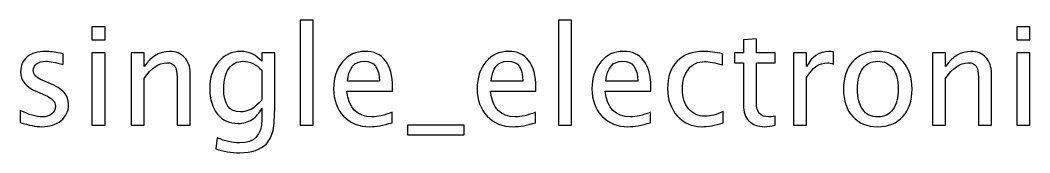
# Model space of a CAD drawing. Header units: centimetres. Extents: x -32.7 to 32.7, y -29.5 to 43.7.
# Drawn here: x -32.43 to -22.99, y 5.41 to 6.65 of the extents above; entities that cross this region are included whole.
import ezdxf

# ---------------------------------------------------------------- set-up
doc = ezdxf.new("R2010")
doc.units = ezdxf.units.CM
doc.header["$MEASUREMENT"] = 0
doc.layers.add('Layer 1', color=7, linetype='Continuous')

msp = doc.modelspace()

# ---------------------------------------------------------------- linework, layer by layer
at = {"layer": 'Layer 1'}
for points, knots in [([(-29.81472, 5.67044), (-29.81472, 5.67044), (-29.81472, 6.64961), (-29.81472, 6.64961), (-29.81472, 6.64961), (-29.81472, 6.64961), (-29.6928, 6.64961), (-29.6928, 6.64961), (-29.6928, 6.64961), (-29.6928, 6.64961), (-29.6928, 5.67044), (-29.6928, 5.67044), (-29.6928, 5.67044), (-29.6928, 5.67044), (-29.81472, 5.67044), (-29.81472, 5.67044)], [0, 0, 0, 0, 0.2, 0.2, 0.2, 0.2, 0.4, 0.4, 0.4, 0.4, 0.6, 0.6, 0.6, 0.6, 1, 1, 1, 1]), ([(-27.39749, 5.67044), (-27.39749, 5.67044), (-27.39749, 6.64961), (-27.39749, 6.64961), (-27.39749, 6.64961), (-27.39749, 6.64961), (-27.27557, 6.64961), (-27.27557, 6.64961), (-27.27557, 6.64961), (-27.27557, 6.64961), (-27.27557, 5.67044), (-27.27557, 5.67044), (-27.27557, 5.67044), (-27.27557, 5.67044), (-27.39749, 5.67044), (-27.39749, 5.67044)], [0, 0, 0, 0, 0.2, 0.2, 0.2, 0.2, 0.4, 0.4, 0.4, 0.4, 0.6, 0.6, 0.6, 0.6, 1, 1, 1, 1]), ([(-31.76185, 6.46673), (-31.76185, 6.46673), (-31.76185, 6.58865), (-31.76185, 6.58865), (-31.76185, 6.58865), (-31.76185, 6.58865), (-31.63993, 6.58865), (-31.63993, 6.58865), (-31.63993, 6.58865), (-31.63993, 6.58865), (-31.63993, 6.46673), (-31.63993, 6.46673), (-31.63993, 6.46673), (-31.63993, 6.46673), (-31.76185, 6.46673), (-31.76185, 6.46673)], [0, 0, 0, 0, 0.2, 0.2, 0.2, 0.2, 0.4, 0.4, 0.4, 0.4, 0.6, 0.6, 0.6, 0.6, 1, 1, 1, 1]), ([(-23.10934, 6.46673), (-23.10934, 6.46673), (-23.10934, 6.58865), (-23.10934, 6.58865), (-23.10934, 6.58865), (-23.10934, 6.58865), (-22.98742, 6.58865), (-22.98742, 6.58865), (-22.98742, 6.58865), (-22.98742, 6.58865), (-22.98742, 6.46673), (-22.98742, 6.46673), (-22.98742, 6.46673), (-22.98742, 6.46673), (-23.10934, 6.46673), (-23.10934, 6.46673)], [0, 0, 0, 0, 0.2, 0.2, 0.2, 0.2, 0.4, 0.4, 0.4, 0.4, 0.6, 0.6, 0.6, 0.6, 1, 1, 1, 1]), ([(-25.37142, 5.67065), (-25.4091, 5.66028), (-25.4419, 5.6552), (-25.46963, 5.6552), (-25.46963, 5.6552), (-25.53186, 5.6552), (-25.58033, 5.67298), (-25.61505, 5.70854), (-25.61505, 5.70854), (-25.64997, 5.7441), (-25.66733, 5.79342), (-25.66733, 5.85671), (-25.66733, 5.85671), (-25.66733, 5.85671), (-25.66733, 6.2521), (-25.66733, 6.2521), (-25.66733, 6.2521), (-25.66733, 6.2521), (-25.75157, 6.2521), (-25.75157, 6.2521), (-25.75157, 6.2521), (-25.75157, 6.2521), (-25.75157, 6.34354), (-25.75157, 6.34354), (-25.75157, 6.34354), (-25.75157, 6.34354), (-25.66733, 6.34354), (-25.66733, 6.34354), (-25.66733, 6.34354), (-25.66733, 6.34354), (-25.66733, 6.46525), (-25.66733, 6.46525), (-25.66733, 6.46525), (-25.66733, 6.46525), (-25.54541, 6.47689), (-25.54541, 6.47689), (-25.54541, 6.47689), (-25.54541, 6.47689), (-25.54541, 6.34354), (-25.54541, 6.34354), (-25.54541, 6.34354), (-25.54541, 6.34354), (-25.36888, 6.34354), (-25.36888, 6.34354), (-25.36888, 6.34354), (-25.36888, 6.34354), (-25.36888, 6.2521), (-25.36888, 6.2521), (-25.36888, 6.2521), (-25.36888, 6.2521), (-25.54541, 6.2521), (-25.54541, 6.2521), (-25.54541, 6.2521), (-25.54541, 6.2521), (-25.54541, 5.87872), (-25.54541, 5.87872), (-25.54541, 5.87872), (-25.54541, 5.79067), (-25.5071, 5.74664), (-25.43069, 5.74664), (-25.43069, 5.74664), (-25.41439, 5.74664), (-25.3947, 5.74939), (-25.37142, 5.75468), (-25.37142, 5.75468), (-25.37142, 5.75468), (-25.37142, 5.67065), (-25.37142, 5.67065)], [0, 0, 0, 0, 0.0555556, 0.0555556, 0.0555556, 0.0555556, 0.1111111, 0.1111111, 0.1111111, 0.1111111, 0.1666667, 0.1666667, 0.1666667, 0.1666667, 0.2222222, 0.2222222, 0.2222222, 0.2222222, 0.2777778, 0.2777778, 0.2777778, 0.2777778, 0.3333333, 0.3333333, 0.3333333, 0.3333333, 0.3888889, 0.3888889, 0.3888889, 0.3888889, 0.4444444, 0.4444444, 0.4444444, 0.4444444, 0.5, 0.5, 0.5, 0.5, 0.5555556, 0.5555556, 0.5555556, 0.5555556, 0.6111111, 0.6111111, 0.6111111, 0.6111111, 0.6666667, 0.6666667, 0.6666667, 0.6666667, 0.7222222, 0.7222222, 0.7222222, 0.7222222, 0.7777778, 0.7777778, 0.7777778, 0.7777778, 0.8333333, 0.8333333, 0.8333333, 0.8333333, 0.8888889, 0.8888889, 0.8888889, 0.8888889, 1, 1, 1, 1]), ([(-32.43347, 5.69457), (-32.43347, 5.69457), (-32.43347, 5.80633), (-32.43347, 5.80633), (-32.43347, 5.80633), (-32.35367, 5.76654), (-32.28446, 5.74664), (-32.2254, 5.74664), (-32.2254, 5.74664), (-32.19026, 5.74664), (-32.16105, 5.75617), (-32.13798, 5.77522), (-32.13798, 5.77522), (-32.11491, 5.79405), (-32.10327, 5.81776), (-32.10327, 5.84634), (-32.10327, 5.84634), (-32.10327, 5.88803), (-32.13565, 5.92254), (-32.20042, 5.94984), (-32.20042, 5.94984), (-32.20042, 5.94984), (-32.27176, 5.98011), (-32.27176, 5.98011), (-32.27176, 5.98011), (-32.37695, 6.02371), (-32.42966, 6.08679), (-32.42966, 6.1687), (-32.42966, 6.1687), (-32.42966, 6.22734), (-32.40892, 6.27348), (-32.36743, 6.30713), (-32.36743, 6.30713), (-32.32594, 6.34079), (-32.269, 6.35751), (-32.19683, 6.35751), (-32.19683, 6.35751), (-32.15936, 6.35751), (-32.11279, 6.35243), (-32.05755, 6.34206), (-32.05755, 6.34206), (-32.05755, 6.34206), (-32.03215, 6.33719), (-32.03215, 6.33719), (-32.03215, 6.33719), (-32.03215, 6.33719), (-32.03215, 6.23559), (-32.03215, 6.23559), (-32.03215, 6.23559), (-32.10009, 6.25591), (-32.15428, 6.26607), (-32.19471, 6.26607), (-32.19471, 6.26607), (-32.23027, 6.26607), (-32.25842, 6.25824), (-32.2798, 6.24279), (-32.2798, 6.24279), (-32.30097, 6.22734), (-32.31155, 6.20659), (-32.31155, 6.18056), (-32.31155, 6.18056), (-32.31155, 6.14394), (-32.28192, 6.11282), (-32.22244, 6.08764), (-32.22244, 6.08764), (-32.22244, 6.08764), (-32.16381, 6.06287), (-32.16381, 6.06287), (-32.16381, 6.06287), (-32.09734, 6.03493), (-32.05035, 6.0053), (-32.02284, 5.97418), (-32.02284, 5.97418), (-31.99511, 5.94307), (-31.98135, 5.90412), (-31.98135, 5.85755), (-31.98135, 5.85755), (-31.98135, 5.7985), (-32.00463, 5.75003), (-32.05141, 5.71214), (-32.05141, 5.71214), (-32.09798, 5.67425), (-32.15767, 5.6552), (-32.23027, 5.6552), (-32.23027, 5.6552), (-32.28615, 5.6552), (-32.35367, 5.66832), (-32.43347, 5.69457)], [0, 0, 0, 0, 0.0434783, 0.0434783, 0.0434783, 0.0434783, 0.0869565, 0.0869565, 0.0869565, 0.0869565, 0.1304348, 0.1304348, 0.1304348, 0.1304348, 0.173913, 0.173913, 0.173913, 0.173913, 0.2173913, 0.2173913, 0.2173913, 0.2173913, 0.2608696, 0.2608696, 0.2608696, 0.2608696, 0.3043478, 0.3043478, 0.3043478, 0.3043478, 0.3478261, 0.3478261, 0.3478261, 0.3478261, 0.3913043, 0.3913043, 0.3913043, 0.3913043, 0.4347826, 0.4347826, 0.4347826, 0.4347826, 0.4782609, 0.4782609, 0.4782609, 0.4782609, 0.5217391, 0.5217391, 0.5217391, 0.5217391, 0.5652174, 0.5652174, 0.5652174, 0.5652174, 0.6086957, 0.6086957, 0.6086957, 0.6086957, 0.6521739, 0.6521739, 0.6521739, 0.6521739, 0.6956522, 0.6956522, 0.6956522, 0.6956522, 0.7391304, 0.7391304, 0.7391304, 0.7391304, 0.7826087, 0.7826087, 0.7826087, 0.7826087, 0.826087, 0.826087, 0.826087, 0.826087, 0.8695652, 0.8695652, 0.8695652, 0.8695652, 0.9130435, 0.9130435, 0.9130435, 0.9130435, 1, 1, 1, 1]), ([(-31.76185, 5.67044), (-31.76185, 5.67044), (-31.76185, 6.34354), (-31.76185, 6.34354), (-31.76185, 6.34354), (-31.76185, 6.34354), (-31.63993, 6.34354), (-31.63993, 6.34354), (-31.63993, 6.34354), (-31.63993, 6.34354), (-31.63993, 5.67044), (-31.63993, 5.67044), (-31.63993, 5.67044), (-31.63993, 5.67044), (-31.76185, 5.67044), (-31.76185, 5.67044)], [0, 0, 0, 0, 0.2, 0.2, 0.2, 0.2, 0.4, 0.4, 0.4, 0.4, 0.6, 0.6, 0.6, 0.6, 1, 1, 1, 1]), ([(-31.39482, 5.67044), (-31.39482, 5.67044), (-31.39482, 6.34354), (-31.39482, 6.34354), (-31.39482, 6.34354), (-31.39482, 6.34354), (-31.2729, 6.34354), (-31.2729, 6.34354), (-31.2729, 6.34354), (-31.2729, 6.34354), (-31.2729, 6.21633), (-31.2729, 6.21633), (-31.2729, 6.21633), (-31.20834, 6.31052), (-31.12918, 6.35751), (-31.03562, 6.35751), (-31.03562, 6.35751), (-30.97678, 6.35751), (-30.93, 6.3391), (-30.8955, 6.30205), (-30.8955, 6.30205), (-30.861, 6.26522), (-30.84364, 6.21548), (-30.84364, 6.15325), (-30.84364, 6.15325), (-30.84364, 6.15325), (-30.84364, 5.67044), (-30.84364, 5.67044), (-30.84364, 5.67044), (-30.84364, 5.67044), (-30.96556, 5.67044), (-30.96556, 5.67044), (-30.96556, 5.67044), (-30.96556, 5.67044), (-30.96556, 6.11346), (-30.96556, 6.11346), (-30.96556, 6.11346), (-30.96556, 6.16341), (-30.97297, 6.19897), (-30.98757, 6.22014), (-30.98757, 6.22014), (-31.00239, 6.24152), (-31.02673, 6.2521), (-31.06081, 6.2521), (-31.06081, 6.2521), (-31.13574, 6.2521), (-31.20644, 6.20321), (-31.2729, 6.10542), (-31.2729, 6.10542), (-31.2729, 6.10542), (-31.2729, 5.67044), (-31.2729, 5.67044), (-31.2729, 5.67044), (-31.2729, 5.67044), (-31.39482, 5.67044), (-31.39482, 5.67044)], [0, 0, 0, 0, 0.0666667, 0.0666667, 0.0666667, 0.0666667, 0.1333333, 0.1333333, 0.1333333, 0.1333333, 0.2, 0.2, 0.2, 0.2, 0.2666667, 0.2666667, 0.2666667, 0.2666667, 0.3333333, 0.3333333, 0.3333333, 0.3333333, 0.4, 0.4, 0.4, 0.4, 0.4666667, 0.4666667, 0.4666667, 0.4666667, 0.5333333, 0.5333333, 0.5333333, 0.5333333, 0.6, 0.6, 0.6, 0.6, 0.6666667, 0.6666667, 0.6666667, 0.6666667, 0.7333333, 0.7333333, 0.7333333, 0.7333333, 0.8, 0.8, 0.8, 0.8, 0.8666667, 0.8666667, 0.8666667, 0.8666667, 1, 1, 1, 1]), ([(-30.60403, 5.44692), (-30.60403, 5.44692), (-30.58964, 5.55233), (-30.58964, 5.55233), (-30.58964, 5.55233), (-30.51894, 5.51931), (-30.44888, 5.5028), (-30.37966, 5.5028), (-30.37966, 5.5028), (-30.24229, 5.5028), (-30.1735, 5.57561), (-30.1735, 5.72103), (-30.1735, 5.72103), (-30.1735, 5.72103), (-30.1735, 5.82686), (-30.1735, 5.82686), (-30.1735, 5.82686), (-30.19467, 5.7822), (-30.22472, 5.7477), (-30.26388, 5.72293), (-30.26388, 5.72293), (-30.30304, 5.69817), (-30.34664, 5.68568), (-30.39469, 5.68568), (-30.39469, 5.68568), (-30.47618, 5.68568), (-30.54074, 5.71489), (-30.58837, 5.77331), (-30.58837, 5.77331), (-30.63599, 5.83173), (-30.65991, 5.91089), (-30.65991, 6.0108), (-30.65991, 6.0108), (-30.65991, 6.11304), (-30.63282, 6.19643), (-30.57863, 6.26099), (-30.57863, 6.26099), (-30.52423, 6.32534), (-30.45417, 6.35751), (-30.36802, 6.35751), (-30.36802, 6.35751), (-30.29267, 6.35751), (-30.22769, 6.32703), (-30.1735, 6.26586), (-30.1735, 6.26586), (-30.1735, 6.26586), (-30.1735, 6.34354), (-30.1735, 6.34354), (-30.1735, 6.34354), (-30.1735, 6.34354), (-30.05158, 6.34354), (-30.05158, 6.34354), (-30.05158, 6.34354), (-30.05158, 6.34354), (-30.05158, 5.85417), (-30.05158, 5.85417), (-30.05158, 5.85417), (-30.05158, 5.74897), (-30.05708, 5.67108), (-30.06809, 5.62049), (-30.06809, 5.62049), (-30.07888, 5.5699), (-30.09963, 5.52841), (-30.12968, 5.49624), (-30.12968, 5.49624), (-30.18302, 5.43972), (-30.26642, 5.41136), (-30.37966, 5.41136), (-30.37966, 5.41136), (-30.45734, 5.41136), (-30.53206, 5.42321), (-30.60403, 5.44692)], [0, 0, 0, 0, 0.0526316, 0.0526316, 0.0526316, 0.0526316, 0.1052632, 0.1052632, 0.1052632, 0.1052632, 0.1578947, 0.1578947, 0.1578947, 0.1578947, 0.2105263, 0.2105263, 0.2105263, 0.2105263, 0.2631579, 0.2631579, 0.2631579, 0.2631579, 0.3157895, 0.3157895, 0.3157895, 0.3157895, 0.3684211, 0.3684211, 0.3684211, 0.3684211, 0.4210526, 0.4210526, 0.4210526, 0.4210526, 0.4736842, 0.4736842, 0.4736842, 0.4736842, 0.5263158, 0.5263158, 0.5263158, 0.5263158, 0.5789474, 0.5789474, 0.5789474, 0.5789474, 0.6315789, 0.6315789, 0.6315789, 0.6315789, 0.6842105, 0.6842105, 0.6842105, 0.6842105, 0.7368421, 0.7368421, 0.7368421, 0.7368421, 0.7894737, 0.7894737, 0.7894737, 0.7894737, 0.8421053, 0.8421053, 0.8421053, 0.8421053, 0.8947368, 0.8947368, 0.8947368, 0.8947368, 1, 1, 1, 1]), ([(-28.95366, 5.69203), (-29.03557, 5.66748), (-29.10564, 5.6552), (-29.16406, 5.6552), (-29.16406, 5.6552), (-29.26375, 5.6552), (-29.34482, 5.68822), (-29.40726, 5.75405), (-29.40726, 5.75405), (-29.4697, 5.81988), (-29.50103, 5.90518), (-29.50103, 6.01017), (-29.50103, 6.01017), (-29.50103, 6.11198), (-29.47351, 6.19559), (-29.41827, 6.26099), (-29.41827, 6.26099), (-29.36302, 6.32618), (-29.29233, 6.35878), (-29.20618, 6.35878), (-29.20618, 6.35878), (-29.12469, 6.35878), (-29.06161, 6.32978), (-29.01716, 6.27179), (-29.01716, 6.27179), (-28.97271, 6.21379), (-28.95048, 6.13166), (-28.95048, 6.02519), (-28.95048, 6.02519), (-28.95048, 6.02519), (-28.95112, 5.98794), (-28.95112, 5.98794), (-28.95112, 5.98794), (-28.95112, 5.98794), (-29.37657, 5.98794), (-29.37657, 5.98794), (-29.37657, 5.98794), (-29.35879, 5.82707), (-29.28026, 5.74664), (-29.1412, 5.74664), (-29.1412, 5.74664), (-29.09018, 5.74664), (-29.02774, 5.76103), (-28.95366, 5.78982), (-28.95366, 5.78982), (-28.95366, 5.78982), (-28.95366, 5.69203), (-28.95366, 5.69203)], [0, 0, 0, 0, 0.0769231, 0.0769231, 0.0769231, 0.0769231, 0.1538462, 0.1538462, 0.1538462, 0.1538462, 0.2307692, 0.2307692, 0.2307692, 0.2307692, 0.3076923, 0.3076923, 0.3076923, 0.3076923, 0.3846154, 0.3846154, 0.3846154, 0.3846154, 0.4615385, 0.4615385, 0.4615385, 0.4615385, 0.5384615, 0.5384615, 0.5384615, 0.5384615, 0.6153846, 0.6153846, 0.6153846, 0.6153846, 0.6923077, 0.6923077, 0.6923077, 0.6923077, 0.7692308, 0.7692308, 0.7692308, 0.7692308, 0.8461538, 0.8461538, 0.8461538, 0.8461538, 1, 1, 1, 1]), ([(-27.61106, 5.69203), (-27.69297, 5.66748), (-27.76304, 5.6552), (-27.82146, 5.6552), (-27.82146, 5.6552), (-27.92115, 5.6552), (-28.00222, 5.68822), (-28.06466, 5.75405), (-28.06466, 5.75405), (-28.1271, 5.81988), (-28.15843, 5.90518), (-28.15843, 6.01017), (-28.15843, 6.01017), (-28.15843, 6.11198), (-28.13091, 6.19559), (-28.07567, 6.26099), (-28.07567, 6.26099), (-28.02042, 6.32618), (-27.94973, 6.35878), (-27.86358, 6.35878), (-27.86358, 6.35878), (-27.78209, 6.35878), (-27.71901, 6.32978), (-27.67456, 6.27179), (-27.67456, 6.27179), (-27.63011, 6.21379), (-27.60788, 6.13166), (-27.60788, 6.02519), (-27.60788, 6.02519), (-27.60788, 6.02519), (-27.60852, 5.98794), (-27.60852, 5.98794), (-27.60852, 5.98794), (-27.60852, 5.98794), (-28.03397, 5.98794), (-28.03397, 5.98794), (-28.03397, 5.98794), (-28.01619, 5.82707), (-27.93766, 5.74664), (-27.7986, 5.74664), (-27.7986, 5.74664), (-27.74758, 5.74664), (-27.68514, 5.76103), (-27.61106, 5.78982), (-27.61106, 5.78982), (-27.61106, 5.78982), (-27.61106, 5.69203), (-27.61106, 5.69203)], [0, 0, 0, 0, 0.0769231, 0.0769231, 0.0769231, 0.0769231, 0.1538462, 0.1538462, 0.1538462, 0.1538462, 0.2307692, 0.2307692, 0.2307692, 0.2307692, 0.3076923, 0.3076923, 0.3076923, 0.3076923, 0.3846154, 0.3846154, 0.3846154, 0.3846154, 0.4615385, 0.4615385, 0.4615385, 0.4615385, 0.5384615, 0.5384615, 0.5384615, 0.5384615, 0.6153846, 0.6153846, 0.6153846, 0.6153846, 0.6923077, 0.6923077, 0.6923077, 0.6923077, 0.7692308, 0.7692308, 0.7692308, 0.7692308, 0.8461538, 0.8461538, 0.8461538, 0.8461538, 1, 1, 1, 1]), ([(-26.53643, 5.69203), (-26.61834, 5.66748), (-26.68841, 5.6552), (-26.74683, 5.6552), (-26.74683, 5.6552), (-26.84652, 5.6552), (-26.92759, 5.68822), (-26.99003, 5.75405), (-26.99003, 5.75405), (-27.05247, 5.81988), (-27.0838, 5.90518), (-27.0838, 6.01017), (-27.0838, 6.01017), (-27.0838, 6.11198), (-27.05628, 6.19559), (-27.00104, 6.26099), (-27.00104, 6.26099), (-26.94579, 6.32618), (-26.8751, 6.35878), (-26.78895, 6.35878), (-26.78895, 6.35878), (-26.70746, 6.35878), (-26.64438, 6.32978), (-26.59993, 6.27179), (-26.59993, 6.27179), (-26.55548, 6.21379), (-26.53325, 6.13166), (-26.53325, 6.02519), (-26.53325, 6.02519), (-26.53325, 6.02519), (-26.53389, 5.98794), (-26.53389, 5.98794), (-26.53389, 5.98794), (-26.53389, 5.98794), (-26.95934, 5.98794), (-26.95934, 5.98794), (-26.95934, 5.98794), (-26.94156, 5.82707), (-26.86303, 5.74664), (-26.72397, 5.74664), (-26.72397, 5.74664), (-26.67295, 5.74664), (-26.61051, 5.76103), (-26.53643, 5.78982), (-26.53643, 5.78982), (-26.53643, 5.78982), (-26.53643, 5.69203), (-26.53643, 5.69203)], [0, 0, 0, 0, 0.0769231, 0.0769231, 0.0769231, 0.0769231, 0.1538462, 0.1538462, 0.1538462, 0.1538462, 0.2307692, 0.2307692, 0.2307692, 0.2307692, 0.3076923, 0.3076923, 0.3076923, 0.3076923, 0.3846154, 0.3846154, 0.3846154, 0.3846154, 0.4615385, 0.4615385, 0.4615385, 0.4615385, 0.5384615, 0.5384615, 0.5384615, 0.5384615, 0.6153846, 0.6153846, 0.6153846, 0.6153846, 0.6923077, 0.6923077, 0.6923077, 0.6923077, 0.7692308, 0.7692308, 0.7692308, 0.7692308, 0.8461538, 0.8461538, 0.8461538, 0.8461538, 1, 1, 1, 1]), ([(-25.8555, 5.69076), (-25.93445, 5.66705), (-26.00261, 5.6552), (-26.05997, 5.6552), (-26.05997, 5.6552), (-26.15099, 5.6552), (-26.22634, 5.68886), (-26.28624, 5.75595), (-26.28624, 5.75595), (-26.34614, 5.82326), (-26.3762, 5.90814), (-26.3762, 6.01038), (-26.3762, 6.01038), (-26.3762, 6.1196), (-26.34657, 6.2049), (-26.2873, 6.26586), (-26.2873, 6.26586), (-26.22803, 6.32703), (-26.14527, 6.35751), (-26.03901, 6.35751), (-26.03901, 6.35751), (-25.98673, 6.35751), (-25.92789, 6.35031), (-25.86312, 6.33592), (-25.86312, 6.33592), (-25.86312, 6.33592), (-25.86312, 6.23305), (-25.86312, 6.23305), (-25.86312, 6.23305), (-25.93191, 6.25337), (-25.988, 6.26353), (-26.03118, 6.26353), (-26.03118, 6.26353), (-26.09384, 6.26353), (-26.144, 6.24004), (-26.18147, 6.19326), (-26.18147, 6.19326), (-26.21893, 6.14648), (-26.23777, 6.08404), (-26.23777, 6.00614), (-26.23777, 6.00614), (-26.23777, 5.93058), (-26.2183, 5.86962), (-26.17956, 5.82284), (-26.17956, 5.82284), (-26.14083, 5.77627), (-26.09024, 5.75299), (-26.02737, 5.75299), (-26.02737, 5.75299), (-25.9717, 5.75299), (-25.91455, 5.76738), (-25.8555, 5.79617), (-25.8555, 5.79617), (-25.8555, 5.79617), (-25.8555, 5.69076), (-25.8555, 5.69076)], [0, 0, 0, 0, 0.0666667, 0.0666667, 0.0666667, 0.0666667, 0.1333333, 0.1333333, 0.1333333, 0.1333333, 0.2, 0.2, 0.2, 0.2, 0.2666667, 0.2666667, 0.2666667, 0.2666667, 0.3333333, 0.3333333, 0.3333333, 0.3333333, 0.4, 0.4, 0.4, 0.4, 0.4666667, 0.4666667, 0.4666667, 0.4666667, 0.5333333, 0.5333333, 0.5333333, 0.5333333, 0.6, 0.6, 0.6, 0.6, 0.6666667, 0.6666667, 0.6666667, 0.6666667, 0.7333333, 0.7333333, 0.7333333, 0.7333333, 0.8, 0.8, 0.8, 0.8, 0.8666667, 0.8666667, 0.8666667, 0.8666667, 1, 1, 1, 1]), ([(-25.19743, 5.67044), (-25.19743, 5.67044), (-25.19743, 6.34354), (-25.19743, 6.34354), (-25.19743, 6.34354), (-25.19743, 6.34354), (-25.07551, 6.34354), (-25.07551, 6.34354), (-25.07551, 6.34354), (-25.07551, 6.34354), (-25.07551, 6.21633), (-25.07551, 6.21633), (-25.07551, 6.21633), (-25.02704, 6.31052), (-24.95676, 6.35751), (-24.86448, 6.35751), (-24.86448, 6.35751), (-24.85199, 6.35751), (-24.83887, 6.35645), (-24.82532, 6.35434), (-24.82532, 6.35434), (-24.82532, 6.35434), (-24.82532, 6.24025), (-24.82532, 6.24025), (-24.82532, 6.24025), (-24.84649, 6.24723), (-24.86511, 6.25083), (-24.8812, 6.25083), (-24.8812, 6.25083), (-24.95867, 6.25083), (-25.02344, 6.20511), (-25.07551, 6.11346), (-25.07551, 6.11346), (-25.07551, 6.11346), (-25.07551, 5.67044), (-25.07551, 5.67044), (-25.07551, 5.67044), (-25.07551, 5.67044), (-25.19743, 5.67044), (-25.19743, 5.67044)], [0, 0, 0, 0, 0.0909091, 0.0909091, 0.0909091, 0.0909091, 0.1818182, 0.1818182, 0.1818182, 0.1818182, 0.2727273, 0.2727273, 0.2727273, 0.2727273, 0.3636364, 0.3636364, 0.3636364, 0.3636364, 0.4545455, 0.4545455, 0.4545455, 0.4545455, 0.5454545, 0.5454545, 0.5454545, 0.5454545, 0.6363636, 0.6363636, 0.6363636, 0.6363636, 0.7272727, 0.7272727, 0.7272727, 0.7272727, 0.8181818, 0.8181818, 0.8181818, 0.8181818, 1, 1, 1, 1]), ([(-24.40982, 5.6552), (-24.50867, 5.6552), (-24.58698, 5.68674), (-24.64456, 5.74982), (-24.64456, 5.74982), (-24.70234, 5.81289), (-24.73113, 5.89862), (-24.73113, 6.00678), (-24.73113, 6.00678), (-24.73113, 6.11473), (-24.70234, 6.20024), (-24.64456, 6.26311), (-24.64456, 6.26311), (-24.58698, 6.32597), (-24.50867, 6.35751), (-24.40982, 6.35751), (-24.40982, 6.35751), (-24.31097, 6.35751), (-24.23265, 6.32597), (-24.17508, 6.26311), (-24.17508, 6.26311), (-24.1173, 6.20024), (-24.08851, 6.11473), (-24.08851, 6.00678), (-24.08851, 6.00678), (-24.08851, 5.89862), (-24.1173, 5.81289), (-24.17508, 5.74982), (-24.17508, 5.74982), (-24.23265, 5.68674), (-24.31097, 5.6552), (-24.40982, 5.6552)], [0, 0, 0, 0, 0.1111111, 0.1111111, 0.1111111, 0.1111111, 0.2222222, 0.2222222, 0.2222222, 0.2222222, 0.3333333, 0.3333333, 0.3333333, 0.3333333, 0.4444444, 0.4444444, 0.4444444, 0.4444444, 0.5555556, 0.5555556, 0.5555556, 0.5555556, 0.6666667, 0.6666667, 0.6666667, 0.6666667, 0.7777778, 0.7777778, 0.7777778, 0.7777778, 1, 1, 1, 1]), ([(-23.89759, 5.67044), (-23.89759, 5.67044), (-23.89759, 6.34354), (-23.89759, 6.34354), (-23.89759, 6.34354), (-23.89759, 6.34354), (-23.77567, 6.34354), (-23.77567, 6.34354), (-23.77567, 6.34354), (-23.77567, 6.34354), (-23.77567, 6.21633), (-23.77567, 6.21633), (-23.77567, 6.21633), (-23.71111, 6.31052), (-23.63195, 6.35751), (-23.53839, 6.35751), (-23.53839, 6.35751), (-23.47955, 6.35751), (-23.43277, 6.3391), (-23.39827, 6.30205), (-23.39827, 6.30205), (-23.36377, 6.26522), (-23.34641, 6.21548), (-23.34641, 6.15325), (-23.34641, 6.15325), (-23.34641, 6.15325), (-23.34641, 5.67044), (-23.34641, 5.67044), (-23.34641, 5.67044), (-23.34641, 5.67044), (-23.46833, 5.67044), (-23.46833, 5.67044), (-23.46833, 5.67044), (-23.46833, 5.67044), (-23.46833, 6.11346), (-23.46833, 6.11346), (-23.46833, 6.11346), (-23.46833, 6.16341), (-23.47574, 6.19897), (-23.49034, 6.22014), (-23.49034, 6.22014), (-23.50516, 6.24152), (-23.5295, 6.2521), (-23.56358, 6.2521), (-23.56358, 6.2521), (-23.63851, 6.2521), (-23.70921, 6.20321), (-23.77567, 6.10542), (-23.77567, 6.10542), (-23.77567, 6.10542), (-23.77567, 5.67044), (-23.77567, 5.67044), (-23.77567, 5.67044), (-23.77567, 5.67044), (-23.89759, 5.67044), (-23.89759, 5.67044)], [0, 0, 0, 0, 0.0666667, 0.0666667, 0.0666667, 0.0666667, 0.1333333, 0.1333333, 0.1333333, 0.1333333, 0.2, 0.2, 0.2, 0.2, 0.2666667, 0.2666667, 0.2666667, 0.2666667, 0.3333333, 0.3333333, 0.3333333, 0.3333333, 0.4, 0.4, 0.4, 0.4, 0.4666667, 0.4666667, 0.4666667, 0.4666667, 0.5333333, 0.5333333, 0.5333333, 0.5333333, 0.6, 0.6, 0.6, 0.6, 0.6666667, 0.6666667, 0.6666667, 0.6666667, 0.7333333, 0.7333333, 0.7333333, 0.7333333, 0.8, 0.8, 0.8, 0.8, 0.8666667, 0.8666667, 0.8666667, 0.8666667, 1, 1, 1, 1]), ([(-23.10934, 5.67044), (-23.10934, 5.67044), (-23.10934, 6.34354), (-23.10934, 6.34354), (-23.10934, 6.34354), (-23.10934, 6.34354), (-22.98742, 6.34354), (-22.98742, 6.34354), (-22.98742, 6.34354), (-22.98742, 6.34354), (-22.98742, 5.67044), (-22.98742, 5.67044), (-22.98742, 5.67044), (-22.98742, 5.67044), (-23.10934, 5.67044), (-23.10934, 5.67044)], [0, 0, 0, 0, 0.2, 0.2, 0.2, 0.2, 0.4, 0.4, 0.4, 0.4, 0.6, 0.6, 0.6, 0.6, 1, 1, 1, 1]), ([(-30.1735, 5.90327), (-30.1735, 5.90327), (-30.1735, 6.18246), (-30.1735, 6.18246), (-30.1735, 6.18246), (-30.22726, 6.23813), (-30.28589, 6.26607), (-30.34918, 6.26607), (-30.34918, 6.26607), (-30.40549, 6.26607), (-30.44951, 6.24363), (-30.48126, 6.19855), (-30.48126, 6.19855), (-30.51322, 6.15368), (-30.5291, 6.09123), (-30.5291, 6.01165), (-30.5291, 6.01165), (-30.5291, 5.86539), (-30.47724, 5.79236), (-30.37331, 5.79236), (-30.37331, 5.79236), (-30.30262, 5.79236), (-30.23594, 5.8294), (-30.1735, 5.90327)], [0, 0, 0, 0, 0.1428571, 0.1428571, 0.1428571, 0.1428571, 0.2857143, 0.2857143, 0.2857143, 0.2857143, 0.4285714, 0.4285714, 0.4285714, 0.4285714, 0.5714286, 0.5714286, 0.5714286, 0.5714286, 0.7142857, 0.7142857, 0.7142857, 0.7142857, 1, 1, 1, 1]), ([(-29.37022, 6.07938), (-29.37022, 6.07938), (-29.07304, 6.07938), (-29.07304, 6.07938), (-29.07304, 6.07938), (-29.07304, 6.20469), (-29.11982, 6.26734), (-29.21316, 6.26734), (-29.21316, 6.26734), (-29.30714, 6.26734), (-29.35942, 6.20469), (-29.37022, 6.07938)], [0, 0, 0, 0, 0.25, 0.25, 0.25, 0.25, 0.5, 0.5, 0.5, 0.5, 1, 1, 1, 1]), ([(-28.02762, 6.07938), (-28.02762, 6.07938), (-27.73044, 6.07938), (-27.73044, 6.07938), (-27.73044, 6.07938), (-27.73044, 6.20469), (-27.77722, 6.26734), (-27.87056, 6.26734), (-27.87056, 6.26734), (-27.96454, 6.26734), (-28.01682, 6.20469), (-28.02762, 6.07938)], [0, 0, 0, 0, 0.25, 0.25, 0.25, 0.25, 0.5, 0.5, 0.5, 0.5, 1, 1, 1, 1]), ([(-26.95299, 6.07938), (-26.95299, 6.07938), (-26.65581, 6.07938), (-26.65581, 6.07938), (-26.65581, 6.07938), (-26.65581, 6.20469), (-26.70259, 6.26734), (-26.79593, 6.26734), (-26.79593, 6.26734), (-26.88991, 6.26734), (-26.94219, 6.20469), (-26.95299, 6.07938)], [0, 0, 0, 0, 0.25, 0.25, 0.25, 0.25, 0.5, 0.5, 0.5, 0.5, 1, 1, 1, 1]), ([(-24.41003, 5.74664), (-24.34971, 5.74664), (-24.30272, 5.76929), (-24.26927, 5.8148), (-24.26927, 5.8148), (-24.23604, 5.86009), (-24.21932, 5.92423), (-24.21932, 6.00678), (-24.21932, 6.00678), (-24.21932, 6.08912), (-24.23604, 6.15304), (-24.26927, 6.19834), (-24.26927, 6.19834), (-24.30272, 6.24342), (-24.34971, 6.26607), (-24.41003, 6.26607), (-24.41003, 6.26607), (-24.47057, 6.26607), (-24.51756, 6.24342), (-24.55058, 6.19834), (-24.55058, 6.19834), (-24.58381, 6.15304), (-24.60032, 6.08912), (-24.60032, 6.00678), (-24.60032, 6.00678), (-24.60032, 5.92423), (-24.58381, 5.86009), (-24.55058, 5.8148), (-24.55058, 5.8148), (-24.51756, 5.76929), (-24.47057, 5.74664), (-24.41003, 5.74664)], [0, 0, 0, 0, 0.1111111, 0.1111111, 0.1111111, 0.1111111, 0.2222222, 0.2222222, 0.2222222, 0.2222222, 0.3333333, 0.3333333, 0.3333333, 0.3333333, 0.4444444, 0.4444444, 0.4444444, 0.4444444, 0.5555556, 0.5555556, 0.5555556, 0.5555556, 0.6666667, 0.6666667, 0.6666667, 0.6666667, 0.7777778, 0.7777778, 0.7777778, 0.7777778, 1, 1, 1, 1]), ([(-28.80867, 5.579), (-28.80867, 5.579), (-28.80867, 5.67044), (-28.80867, 5.67044), (-28.80867, 5.67044), (-28.80867, 5.67044), (-28.28035, 5.67044), (-28.28035, 5.67044), (-28.28035, 5.67044), (-28.28035, 5.67044), (-28.28035, 5.579), (-28.28035, 5.579), (-28.28035, 5.579), (-28.28035, 5.579), (-28.80867, 5.579), (-28.80867, 5.579)], [0, 0, 0, 0, 0.2, 0.2, 0.2, 0.2, 0.4, 0.4, 0.4, 0.4, 0.6, 0.6, 0.6, 0.6, 1, 1, 1, 1])]:
    msp.add_open_spline(points, degree=3, knots=knots, dxfattribs=at)

doc.saveas('drawing.dxf')
